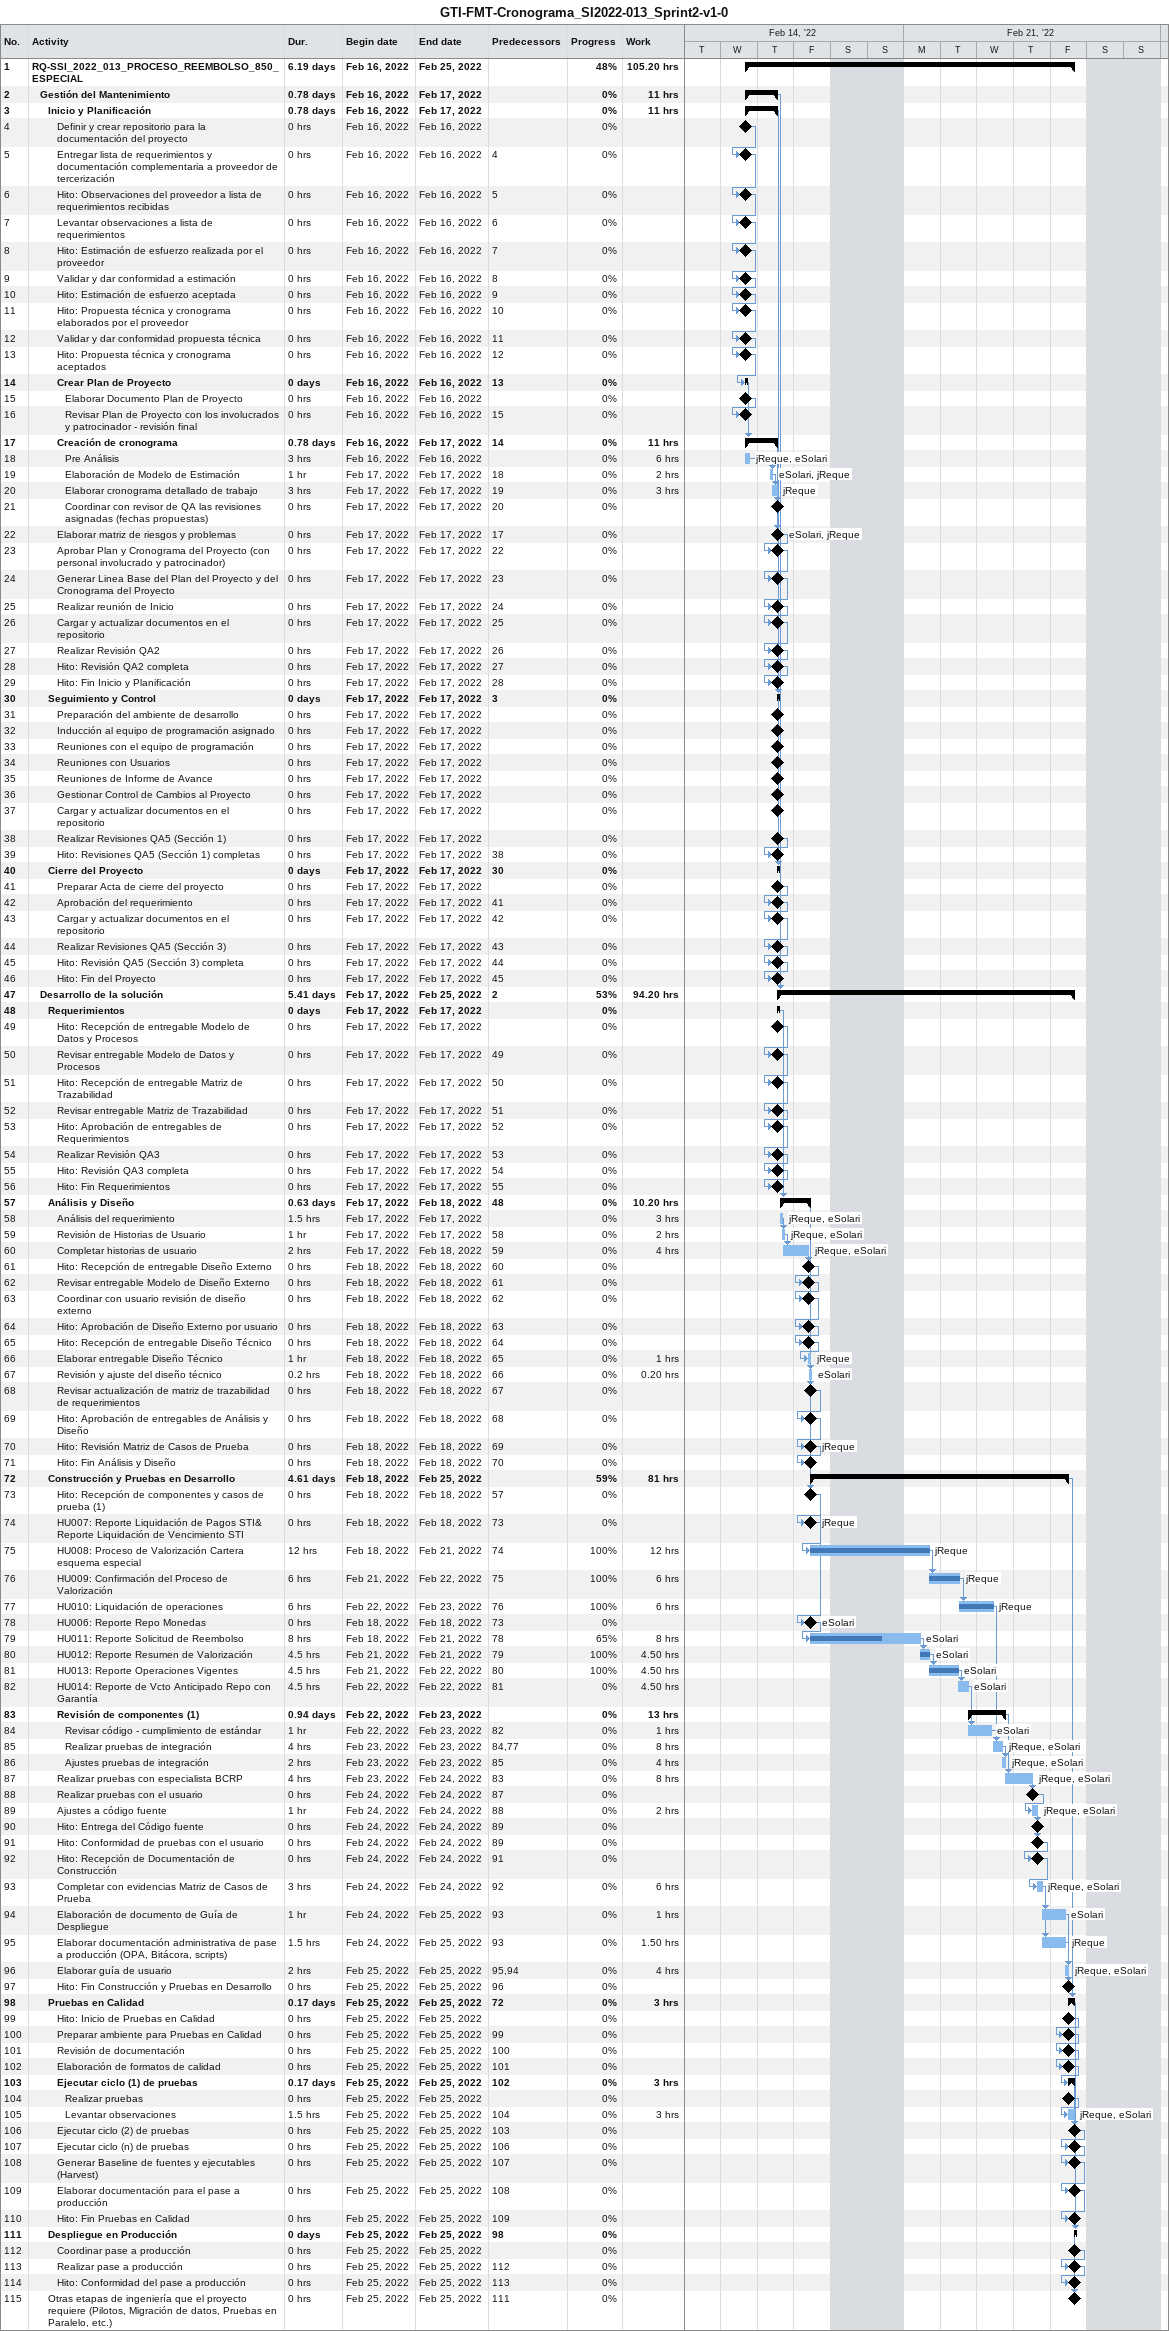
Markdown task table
GTI-FMT-Cronograma_SI2022-013_Sprint2-v1-0

| ID | Level | Task | Duration | Start | Finish | Predecessors | Resources | % complete | Work (h) |
|---|---|---|---|---|---|---|---|---|---|
| 1 | 1 | **RQ-SSI_2022_013_PROCESO_REEMBOLSO_850_ESPECIAL** | 6.19d | 2022-02-16 | 2022-02-25 |  |  | 48 | 105.20 |
| 2 | 2 | **Gestión del Mantenimiento** | 0.78d | 2022-02-16 | 2022-02-17 |  |  | 0 | 11 |
| 3 | 3 | **Inicio y Planificación** | 0.78d | 2022-02-16 | 2022-02-17 |  |  | 0 | 11 |
| 4 | 4 | Definir y crear repositorio para la documentación del proyecto | 0h | 2022-02-16 | 2022-02-16 |  |  | 0 |  |
| 5 | 4 | Entregar lista de requerimientos y documentación complementaria a proveedor de tercerización | 0h | 2022-02-16 | 2022-02-16 | 4 |  | 0 |  |
| 6 | 4 | Hito: Observaciones del proveedor a lista de requerimientos recibidas | 0h | 2022-02-16 | 2022-02-16 | 5 |  | 0 |  |
| 7 | 4 | Levantar observaciones a lista de requerimientos | 0h | 2022-02-16 | 2022-02-16 | 6 |  | 0 |  |
| 8 | 4 | Hito: Estimación de esfuerzo realizada por el proveedor | 0h | 2022-02-16 | 2022-02-16 | 7 |  | 0 |  |
| 9 | 4 | Validar y dar conformidad a estimación | 0h | 2022-02-16 | 2022-02-16 | 8 |  | 0 |  |
| 10 | 4 | Hito: Estimación de esfuerzo aceptada | 0h | 2022-02-16 | 2022-02-16 | 9 |  | 0 |  |
| 11 | 4 | Hito: Propuesta técnica y cronograma elaborados por el proveedor | 0h | 2022-02-16 | 2022-02-16 | 10 |  | 0 |  |
| 12 | 4 | Validar y dar conformidad propuesta técnica | 0h | 2022-02-16 | 2022-02-16 | 11 |  | 0 |  |
| 13 | 4 | Hito: Propuesta técnica y cronograma aceptados | 0h | 2022-02-16 | 2022-02-16 | 12 |  | 0 |  |
| 14 | 4 | **Crear Plan de Proyecto** | 0d | 2022-02-16 | 2022-02-16 | 13 |  | 0 |  |
| 15 | 5 | Elaborar Documento Plan de Proyecto | 0h | 2022-02-16 | 2022-02-16 |  |  | 0 |  |
| 16 | 5 | Revisar Plan de Proyecto con los involucrados y patrocinador - revisión final | 0h | 2022-02-16 | 2022-02-16 | 15 |  | 0 |  |
| 17 | 4 | **Creación de cronograma** | 0.78d | 2022-02-16 | 2022-02-17 | 14 |  | 0 | 11 |
| 18 | 5 | Pre Análisis | 3h | 2022-02-16 | 2022-02-16 |  | jReque, eSolari | 0 | 6 |
| 19 | 5 | Elaboración de Modelo de Estimación | 1h | 2022-02-17 | 2022-02-17 | 18 | eSolari, jReque | 0 | 2 |
| 20 | 5 | Elaborar cronograma detallado de trabajo | 3h | 2022-02-17 | 2022-02-17 | 19 | jReque | 0 | 3 |
| 21 | 5 | Coordinar con revisor de QA las revisiones asignadas (fechas propuestas) | 0h | 2022-02-17 | 2022-02-17 | 20 |  | 0 |  |
| 22 | 4 | Elaborar matriz de riesgos y problemas | 0h | 2022-02-17 | 2022-02-17 | 17 | eSolari, jReque | 0 |  |
| 23 | 4 | Aprobar Plan y Cronograma del Proyecto (con personal involucrado y patrocinador) | 0h | 2022-02-17 | 2022-02-17 | 22 |  | 0 |  |
| 24 | 4 | Generar Linea Base del Plan del Proyecto y del Cronograma del Proyecto | 0h | 2022-02-17 | 2022-02-17 | 23 |  | 0 |  |
| 25 | 4 | Realizar reunión de Inicio | 0h | 2022-02-17 | 2022-02-17 | 24 |  | 0 |  |
| 26 | 4 | Cargar y actualizar documentos en el repositorio | 0h | 2022-02-17 | 2022-02-17 | 25 |  | 0 |  |
| 27 | 4 | Realizar Revisión QA2 | 0h | 2022-02-17 | 2022-02-17 | 26 |  | 0 |  |
| 28 | 4 | Hito: Revisión QA2 completa | 0h | 2022-02-17 | 2022-02-17 | 27 |  | 0 |  |
| 29 | 4 | Hito: Fin Inicio y Planificación | 0h | 2022-02-17 | 2022-02-17 | 28 |  | 0 |  |
| 30 | 3 | **Seguimiento y Control** | 0d | 2022-02-17 | 2022-02-17 | 3 |  | 0 |  |
| 31 | 4 | Preparación del ambiente de desarrollo | 0h | 2022-02-17 | 2022-02-17 |  |  | 0 |  |
| 32 | 4 | Inducción al equipo de programación asignado | 0h | 2022-02-17 | 2022-02-17 |  |  | 0 |  |
| 33 | 4 | Reuniones con el equipo de programación | 0h | 2022-02-17 | 2022-02-17 |  |  | 0 |  |
| 34 | 4 | Reuniones con Usuarios | 0h | 2022-02-17 | 2022-02-17 |  |  | 0 |  |
| 35 | 4 | Reuniones de Informe de Avance | 0h | 2022-02-17 | 2022-02-17 |  |  | 0 |  |
| 36 | 4 | Gestionar Control de Cambios al Proyecto | 0h | 2022-02-17 | 2022-02-17 |  |  | 0 |  |
| 37 | 4 | Cargar y actualizar documentos en el repositorio | 0h | 2022-02-17 | 2022-02-17 |  |  | 0 |  |
| 38 | 4 | Realizar Revisiones QA5 (Sección 1) | 0h | 2022-02-17 | 2022-02-17 |  |  | 0 |  |
| 39 | 4 | Hito: Revisiones QA5 (Sección 1) completas | 0h | 2022-02-17 | 2022-02-17 | 38 |  | 0 |  |
| 40 | 3 | **Cierre del Proyecto** | 0d | 2022-02-17 | 2022-02-17 | 30 |  | 0 |  |
| 41 | 4 | Preparar Acta de cierre del proyecto | 0h | 2022-02-17 | 2022-02-17 |  |  | 0 |  |
| 42 | 4 | Aprobación del requerimiento | 0h | 2022-02-17 | 2022-02-17 | 41 |  | 0 |  |
| 43 | 4 | Cargar y actualizar documentos en el repositorio | 0h | 2022-02-17 | 2022-02-17 | 42 |  | 0 |  |
| 44 | 4 | Realizar Revisiones QA5 (Sección 3) | 0h | 2022-02-17 | 2022-02-17 | 43 |  | 0 |  |
| 45 | 4 | Hito: Revisión QA5 (Sección 3) completa | 0h | 2022-02-17 | 2022-02-17 | 44 |  | 0 |  |
| 46 | 4 | Hito: Fin del Proyecto | 0h | 2022-02-17 | 2022-02-17 | 45 |  | 0 |  |
| 47 | 2 | **Desarrollo de la solución** | 5.41d | 2022-02-17 | 2022-02-25 | 2 |  | 53 | 94.20 |
| 48 | 3 | **Requerimientos** | 0d | 2022-02-17 | 2022-02-17 |  |  | 0 |  |
| 49 | 4 | Hito: Recepción de entregable Modelo de Datos y Procesos | 0h | 2022-02-17 | 2022-02-17 |  |  | 0 |  |
| 50 | 4 | Revisar entregable Modelo de Datos y Procesos | 0h | 2022-02-17 | 2022-02-17 | 49 |  | 0 |  |
| 51 | 4 | Hito: Recepción de entregable Matriz de Trazabilidad | 0h | 2022-02-17 | 2022-02-17 | 50 |  | 0 |  |
| 52 | 4 | Revisar entregable Matriz de Trazabilidad | 0h | 2022-02-17 | 2022-02-17 | 51 |  | 0 |  |
| 53 | 4 | Hito: Aprobación de entregables de Requerimientos | 0h | 2022-02-17 | 2022-02-17 | 52 |  | 0 |  |
| 54 | 4 | Realizar Revisión QA3 | 0h | 2022-02-17 | 2022-02-17 | 53 |  | 0 |  |
| 55 | 4 | Hito: Revisión QA3 completa | 0h | 2022-02-17 | 2022-02-17 | 54 |  | 0 |  |
| 56 | 4 | Hito: Fin Requerimientos | 0h | 2022-02-17 | 2022-02-17 | 55 |  | 0 |  |
| 57 | 3 | **Análisis y Diseño** | 0.63d | 2022-02-17 | 2022-02-18 | 48 |  | 0 | 10.20 |
| 58 | 4 | Análisis del requerimiento | 1.5h | 2022-02-17 | 2022-02-17 |  | jReque, eSolari | 0 | 3 |
| 59 | 4 | Revisión de Historias de Usuario | 1h | 2022-02-17 | 2022-02-17 | 58 | jReque, eSolari | 0 | 2 |
| 60 | 4 | Completar historias de usuario | 2h | 2022-02-17 | 2022-02-18 | 59 | jReque, eSolari | 0 | 4 |
| 61 | 4 | Hito: Recepción de entregable Diseño Externo | 0h | 2022-02-18 | 2022-02-18 | 60 |  | 0 |  |
| 62 | 4 | Revisar entregable Modelo de Diseño Externo | 0h | 2022-02-18 | 2022-02-18 | 61 |  | 0 |  |
| 63 | 4 | Coordinar con usuario revisión de diseño externo | 0h | 2022-02-18 | 2022-02-18 | 62 |  | 0 |  |
| 64 | 4 | Hito: Aprobación de Diseño Externo por usuario | 0h | 2022-02-18 | 2022-02-18 | 63 |  | 0 |  |
| 65 | 4 | Hito: Recepción de entregable Diseño Técnico | 0h | 2022-02-18 | 2022-02-18 | 64 |  | 0 |  |
| 66 | 4 | Elaborar entregable Diseño Técnico | 1h | 2022-02-18 | 2022-02-18 | 65 | jReque | 0 | 1 |
| 67 | 4 | Revisión y ajuste del diseño técnico | 0.2h | 2022-02-18 | 2022-02-18 | 66 | eSolari | 0 | 0.20 |
| 68 | 4 | Revisar actualización de matriz de trazabilidad de requerimientos | 0h | 2022-02-18 | 2022-02-18 | 67 |  | 0 |  |
| 69 | 4 | Hito: Aprobación de entregables de Análisis y Diseño | 0h | 2022-02-18 | 2022-02-18 | 68 |  | 0 |  |
| 70 | 4 | Hito: Revisión Matriz de Casos de Prueba | 0h | 2022-02-18 | 2022-02-18 | 69 | jReque | 0 |  |
| 71 | 4 | Hito: Fin Análisis y Diseño | 0h | 2022-02-18 | 2022-02-18 | 70 |  | 0 |  |
| 72 | 3 | **Construcción y Pruebas en Desarrollo** | 4.61d | 2022-02-18 | 2022-02-25 |  |  | 59 | 81 |
| 73 | 4 | Hito: Recepción de componentes y casos de prueba (1) | 0h | 2022-02-18 | 2022-02-18 | 57 |  | 0 |  |
| 74 | 4 | HU007: Reporte Liquidación de Pagos STI& Reporte Liquidación de Vencimiento STI | 0h | 2022-02-18 | 2022-02-18 | 73 | jReque | 0 |  |
| 75 | 4 | HU008: Proceso de Valorización Cartera esquema especial | 12h | 2022-02-18 | 2022-02-21 | 74 | jReque | 100 | 12 |
| 76 | 4 | HU009: Confirmación del Proceso de Valorización | 6h | 2022-02-21 | 2022-02-22 | 75 | jReque | 100 | 6 |
| 77 | 4 | HU010: Liquidación de operaciones | 6h | 2022-02-22 | 2022-02-23 | 76 | jReque | 100 | 6 |
| 78 | 4 | HU006: Reporte Repo Monedas | 0h | 2022-02-18 | 2022-02-18 | 73 | eSolari | 0 |  |
| 79 | 4 | HU011: Reporte Solicitud de Reembolso | 8h | 2022-02-18 | 2022-02-21 | 78 | eSolari | 65 | 8 |
| 80 | 4 | HU012: Reporte Resumen de Valorización | 4.5h | 2022-02-21 | 2022-02-21 | 79 | eSolari | 100 | 4.50 |
| 81 | 4 | HU013: Reporte Operaciones Vigentes | 4.5h | 2022-02-21 | 2022-02-22 | 80 | eSolari | 100 | 4.50 |
| 82 | 4 | HU014: Reporte de Vcto Anticipado Repo con Garantía | 4.5h | 2022-02-22 | 2022-02-22 | 81 | eSolari | 0 | 4.50 |
| 83 | 4 | **Revisión de componentes (1)** | 0.94d | 2022-02-22 | 2022-02-23 |  |  | 0 | 13 |
| 84 | 5 | Revisar código - cumplimiento de estándar | 1h | 2022-02-22 | 2022-02-23 | 82 | eSolari | 0 | 1 |
| 85 | 5 | Realizar pruebas de integración | 4h | 2022-02-23 | 2022-02-23 | 84, 77 | jReque, eSolari | 0 | 8 |
| 86 | 5 | Ajustes pruebas de integración | 2h | 2022-02-23 | 2022-02-23 | 85 | jReque, eSolari | 0 | 4 |
| 87 | 4 | Realizar pruebas con especialista BCRP | 4h | 2022-02-23 | 2022-02-24 | 83 | jReque, eSolari | 0 | 8 |
| 88 | 4 | Realizar pruebas con el usuario | 0h | 2022-02-24 | 2022-02-24 | 87 |  | 0 |  |
| 89 | 4 | Ajustes a código fuente | 1h | 2022-02-24 | 2022-02-24 | 88 | jReque, eSolari | 0 | 2 |
| 90 | 4 | Hito: Entrega del Código fuente | 0h | 2022-02-24 | 2022-02-24 | 89 |  | 0 |  |
| 91 | 4 | Hito: Conformidad de pruebas con el usuario | 0h | 2022-02-24 | 2022-02-24 | 89 |  | 0 |  |
| 92 | 4 | Hito: Recepción de Documentación de Construcción | 0h | 2022-02-24 | 2022-02-24 | 91 |  | 0 |  |
| 93 | 4 | Completar con evidencias Matriz de Casos de Prueba | 3h | 2022-02-24 | 2022-02-24 | 92 | jReque, eSolari | 0 | 6 |
| 94 | 4 | Elaboración de documento de Guía de Despliegue | 1h | 2022-02-24 | 2022-02-25 | 93 | eSolari | 0 | 1 |
| 95 | 4 | Elaborar documentación administrativa de pase a producción (OPA, Bitácora, scripts) | 1.5h | 2022-02-24 | 2022-02-25 | 93 | jReque | 0 | 1.50 |
| 96 | 4 | Elaborar guía de usuario | 2h | 2022-02-25 | 2022-02-25 | 95, 94 | jReque, eSolari | 0 | 4 |
| 97 | 4 | Hito: Fin Construcción y Pruebas en Desarrollo | 0h | 2022-02-25 | 2022-02-25 | 96 |  | 0 |  |
| 98 | 3 | **Pruebas en Calidad** | 0.17d | 2022-02-25 | 2022-02-25 | 72 |  | 0 | 3 |
| 99 | 4 | Hito: Inicio de Pruebas en Calidad | 0h | 2022-02-25 | 2022-02-25 |  |  | 0 |  |
| 100 | 4 | Preparar ambiente para Pruebas en Calidad | 0h | 2022-02-25 | 2022-02-25 | 99 |  | 0 |  |
| 101 | 4 | Revisión de documentación | 0h | 2022-02-25 | 2022-02-25 | 100 |  | 0 |  |
| 102 | 4 | Elaboración de formatos de calidad | 0h | 2022-02-25 | 2022-02-25 | 101 |  | 0 |  |
| 103 | 4 | **Ejecutar ciclo (1) de pruebas** | 0.17d | 2022-02-25 | 2022-02-25 | 102 |  | 0 | 3 |
| 104 | 5 | Realizar pruebas | 0h | 2022-02-25 | 2022-02-25 |  |  | 0 |  |
| 105 | 5 | Levantar observaciones | 1.5h | 2022-02-25 | 2022-02-25 | 104 | jReque, eSolari | 0 | 3 |
| 106 | 4 | Ejecutar ciclo (2) de pruebas | 0h | 2022-02-25 | 2022-02-25 | 103 |  | 0 |  |
| 107 | 4 | Ejecutar ciclo (n) de pruebas | 0h | 2022-02-25 | 2022-02-25 | 106 |  | 0 |  |
| 108 | 4 | Generar Baseline de fuentes y ejecutables (Harvest) | 0h | 2022-02-25 | 2022-02-25 | 107 |  | 0 |  |
| 109 | 4 | Elaborar documentación para el pase a producción | 0h | 2022-02-25 | 2022-02-25 | 108 |  | 0 |  |
| 110 | 4 | Hito: Fin Pruebas en Calidad | 0h | 2022-02-25 | 2022-02-25 | 109 |  | 0 |  |
| 111 | 3 | **Despliegue en Producción** | 0d | 2022-02-25 | 2022-02-25 | 98 |  | 0 |  |
| 112 | 4 | Coordinar pase a producción | 0h | 2022-02-25 | 2022-02-25 |  |  | 0 |  |
| 113 | 4 | Realizar pase a producción | 0h | 2022-02-25 | 2022-02-25 | 112 |  | 0 |  |
| 114 | 4 | Hito: Conformidad del pase a producción | 0h | 2022-02-25 | 2022-02-25 | 113 |  | 0 |  |
| 115 | 3 | Otras etapas de ingeniería que el proyecto requiere (Pilotos, Migración de datos, Pruebas en Paralelo, etc.) | 0h | 2022-02-25 | 2022-02-25 | 111 |  | 0 |  |
